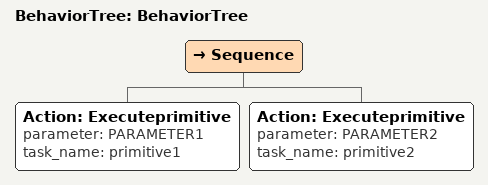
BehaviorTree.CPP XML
<?xml version="1.0"?>
<root main_tree_to_execute="BehaviorTree">
    <BehaviorTree ID="BehaviorTree">
        <Sequence>
            <Action ID="Executeprimitive" parameter="PARAMETER1" task_name="primitive1"/>
            <Action ID="Executeprimitive" parameter="PARAMETER2" task_name="primitive2"/>
        </Sequence>
    </BehaviorTree>
</root>
